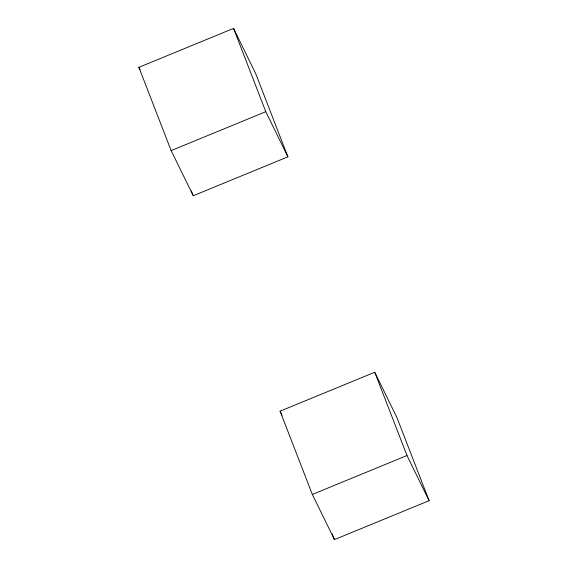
<?xml version="1.0" encoding="UTF-8"?>
<svg xmlns="http://www.w3.org/2000/svg" width="568" height="568" viewBox="0 0 568 568"><rect width="100%" height="100%" fill="white"/><g stroke="black" fill="none" stroke-linecap="round" stroke-linejoin="round"><path stroke-width="0.85" d="M138.89 67.322L233.547 28.4L255.664 73.549L287.912 156.832L193.255 195.754L171.138 150.605L138.89 67.322L140.055 69.701M171.138 150.605L265.796 111.683L287.912 156.832M280.088 411.168L374.745 372.246L396.862 417.395L429.11 500.678L334.453 539.6L312.336 494.451L280.088 411.168L282.026 415.13M312.336 494.451L406.993 455.529L429.11 500.678M374.745 372.246L406.993 455.529M233.547 28.4L265.796 111.683M332.216 533.828L334.453 539.6M191.345 190.805L193.255 195.754"/></g></svg>
